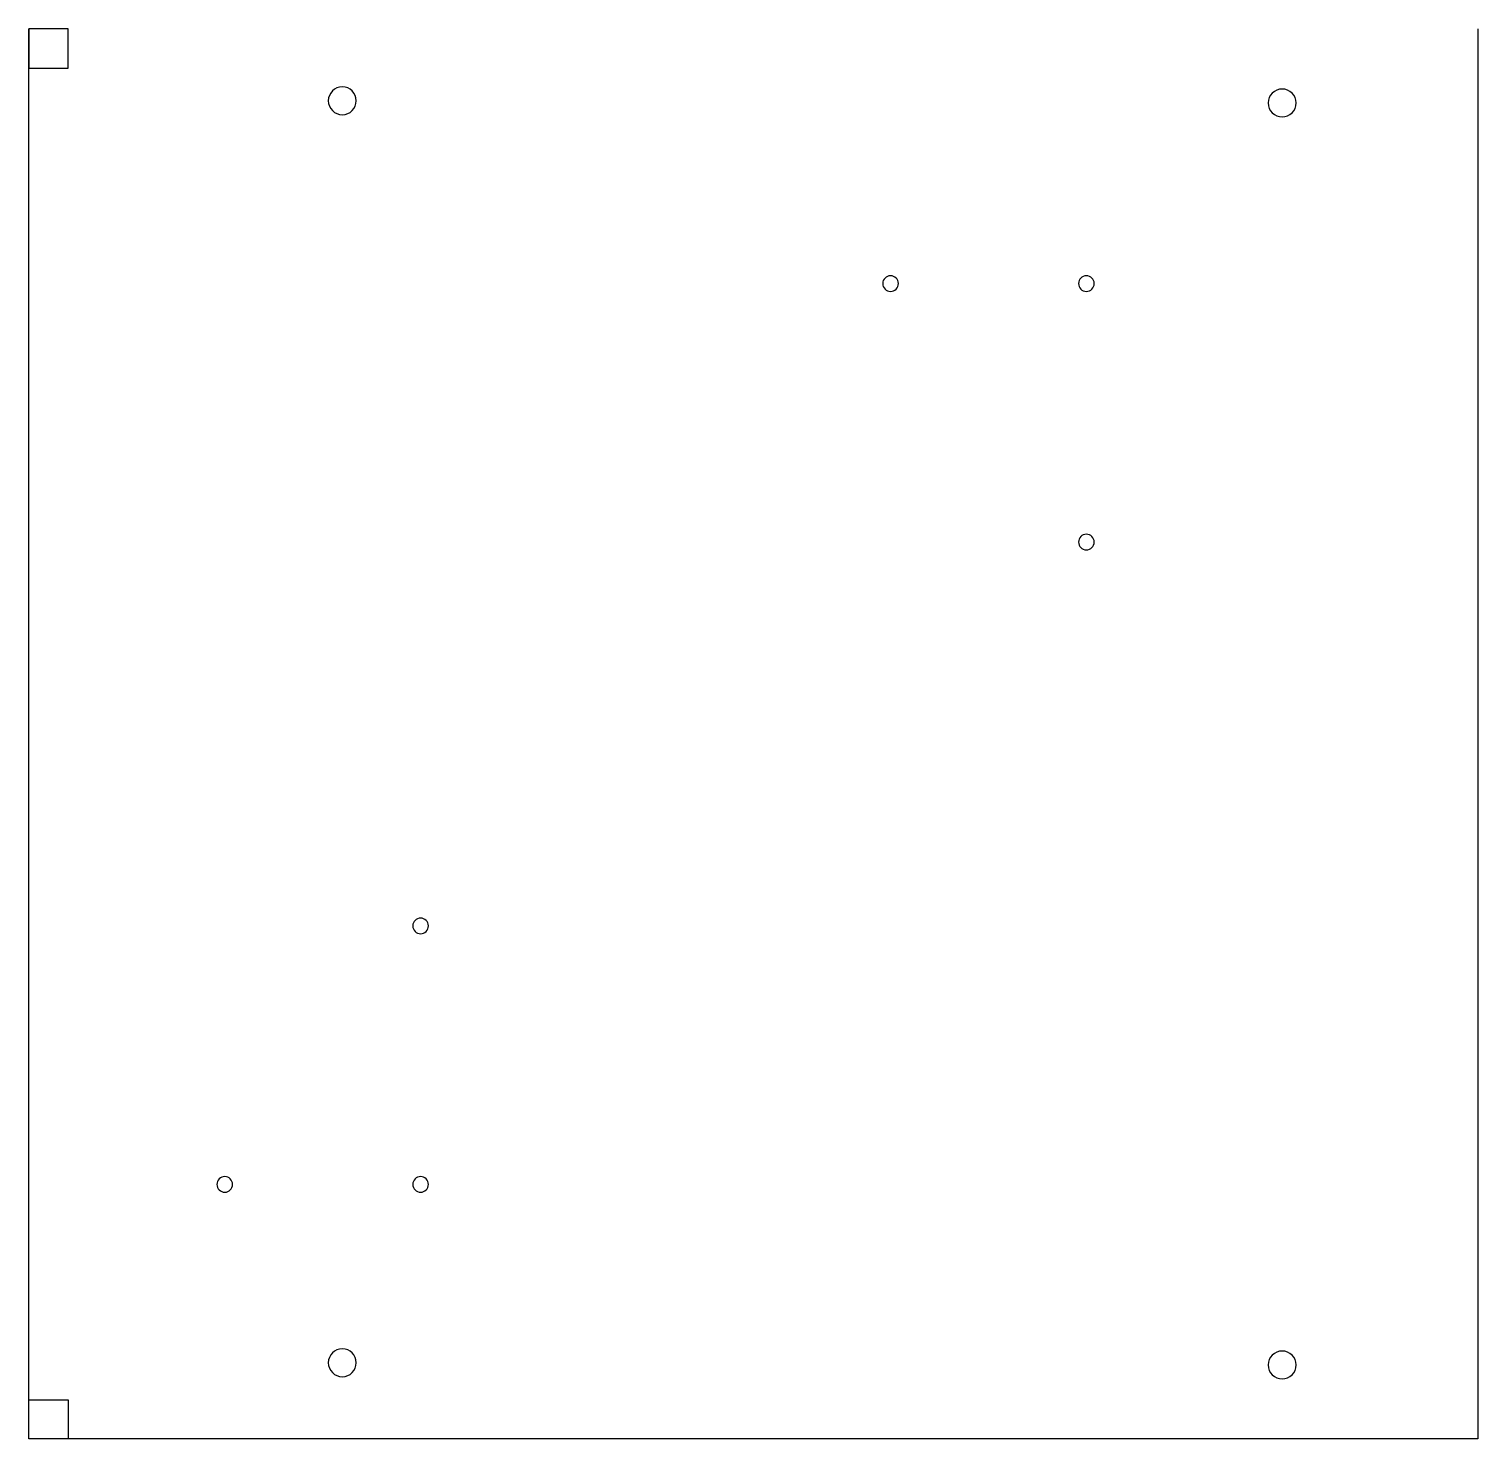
# Model space of a CAD drawing. Extents: x 0 to 18.5, y 0 to 18.
import ezdxf

# ---------------------------------------------------------------- set-up
doc = ezdxf.new("R2010")
doc.units = 0
doc.layers.add('1', color=7, linetype='CONTINUOUS')

msp = doc.modelspace()

# ---------------------------------------------------------------- linework, layer by layer
at = {"layer": '1', "color": 1, "linetype": 'CONTINUOUS'}
for p, q in [((0.008, -0.004), (0.008, 17.996)), ((0.008, 17.996), (0.008, 17.496)), ((0.508, 17.996), (0.008, 17.996)), ((0.508, 17.496), (0.508, 17.996)), ((18.508, 17.996), (18.508, -0.004)), ((0.008, 17.496), (0.508, 17.496)), ((0.008, -0.004), (0.008, 0.496)), ((0.008, 0.496), (0.508, 0.496)), ((0.508, 0.496), (0.508, -0.004)), ((18.508, -0.004), (0.008, -0.004)), ((0.508, -0.004), (0.008, -0.004))]:
    msp.add_line(p, q, dxfattribs=at)
for centre, radius, start, end in [((4.008, 17.079), 0.178, 90, 270), ((4.008, 17.079), 0.178, 270, 90), ((16.008, 17.051), 0.178, 90, 270), ((16.008, 17.051), 0.178, 270, 90), ((11.008, 14.746), 0.1, 90, 270), ((11.008, 14.746), 0.1, 270, 90), ((13.508, 14.746), 0.1, 90, 270), ((13.508, 14.746), 0.1, 270, 90), ((13.508, 11.446), 0.1, 90, 270), ((13.508, 11.446), 0.1, 270, 90), ((5.008, 6.546), 0.1, 90, 270), ((5.008, 6.546), 0.1, 270, 90), ((2.508, 3.246), 0.1, 90, 270), ((2.508, 3.246), 0.1, 270, 90), ((5.008, 3.246), 0.1, 90, 270), ((5.008, 3.246), 0.1, 270, 90), ((4.008, 0.969), 0.178, 90, 270), ((4.008, 0.969), 0.178, 270, 90), ((16.008, 0.941), 0.178, 90, 270), ((16.008, 0.941), 0.178, 270, 90)]:
    msp.add_arc(centre, radius, start, end, dxfattribs=at)

doc.saveas('drawing.dxf')
